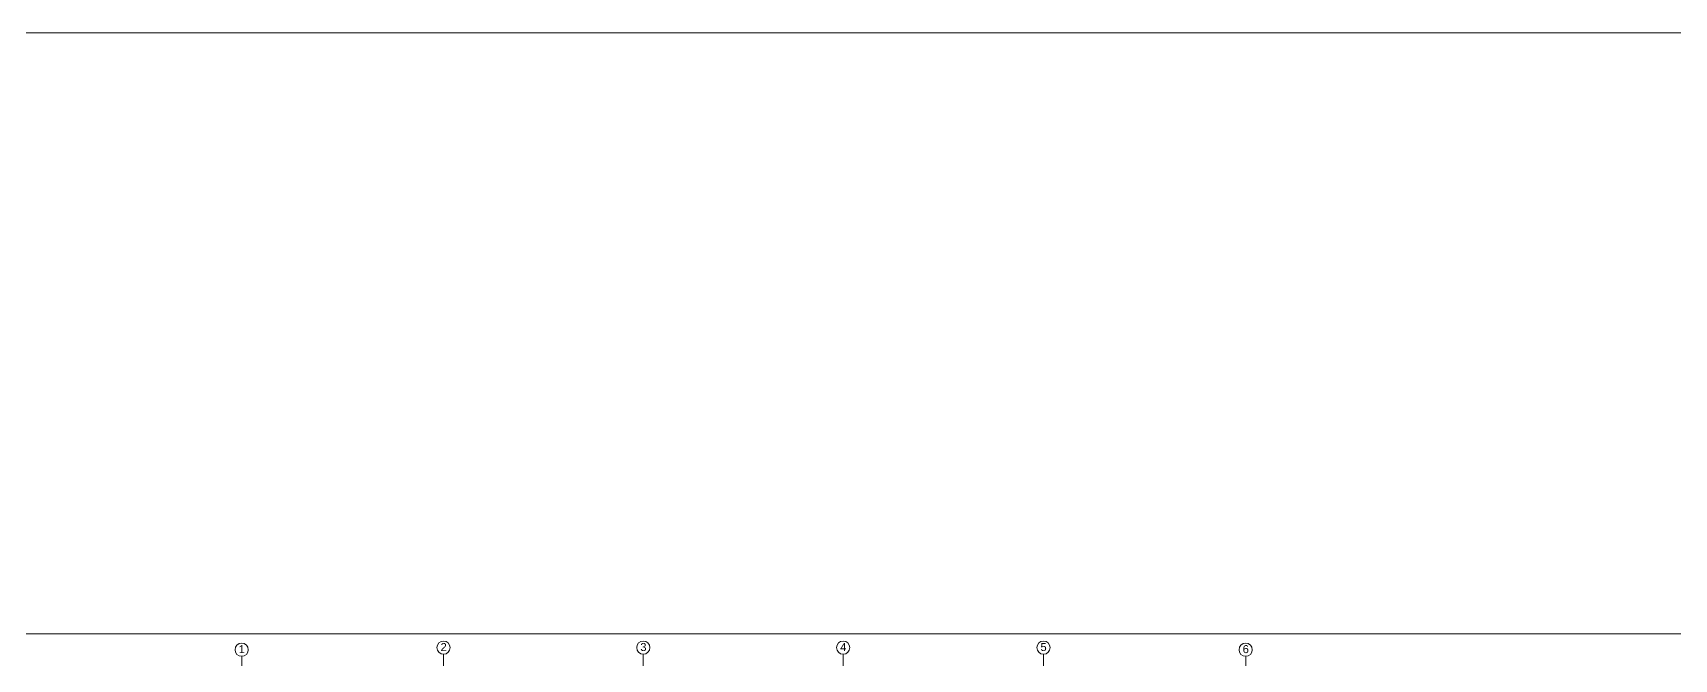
# Model space of a CAD drawing. Header units: inches. Extents: x 527934 to 2134587, y -408734 to 227304.
# Drawn here: x 1920377 to 1969602, y 12737 to 31514 of the extents above; entities that cross this region are included whole.
import ezdxf

# ---------------------------------------------------------------- set-up
doc = ezdxf.new("R2010")
doc.units = ezdxf.units.IN
doc.header["$MEASUREMENT"] = 0
doc.linetypes.add('CENTER', pattern=[2, 1.25, -0.25, 0.25, -0.25])
for name, color, linetype, lineweight in [('centre line', 1, 'CENTER', 9), ('dim', 253, 'Continuous', 9), ('partition wall', 5, 'Continuous', 20), ('text', 7, 'Continuous', 13)]:
    doc.layers.add(name, color=color, linetype=linetype, lineweight=lineweight)
doc.styles.add('style1', font='arial.ttf')

msp = doc.modelspace()

# ---------------------------------------------------------------- linework, layer by layer
at = {"layer": 'centre line', "ltscale": 1500}
for p, q in [((1926640.8, 12822.1), (1926640.8, -24602)), ((1932695.8, 12884.6), (1932695.8, -24602)), ((1938685.8, 12884.6), (1938685.8, -24602)), ((1944680.8, 12884.6), (1944680.8, -24602)), ((1950685.8, 12884.6), (1950685.8, -24602)), ((1956750.8, 12822.1), (1956750.8, -24602))]:
    msp.add_line(p, q, dxfattribs=at)
at = {"layer": 'dim', "ltscale": 400}
msp.add_lwpolyline([(1917082.5, 13493), (1975582.5, 13493), (1975582.5, -28057), (1917082.5, -28057)], close=True, dxfattribs=at)
at = {"layer": 'dim'}
for centre in [(1926640.8, 13020.3), (1932695.8, 13082.8), (1938685.8, 13082.8), (1944680.8, 13082.8), (1950685.8, 13082.8), (1956750.8, 13020.3)]:
    msp.add_circle(centre, 198.2, dxfattribs=at)
at = {"layer": 'partition wall', "color": 3, "ltscale": 0.25}
msp.add_lwpolyline([(1895595, 31514), (2009952.5, 31514), (2009952.5, -51169), (1895595, -51169)], close=True, dxfattribs=at)

# ---------------------------------------------------------------- texts
at = {"layer": 'text', "style": 'style1'}
for s, p in [('1', (1926550.8, 12917.5)), ('2', (1932605.8, 12980)), ('3', (1938595.8, 12980)), ('4', (1944590.8, 12980)), ('5', (1950595.8, 12980)), ('6', (1956660.8, 12917.5))]:
    msp.add_text(s, height=240, dxfattribs=at).set_placement(p)

doc.saveas('drawing.dxf')
